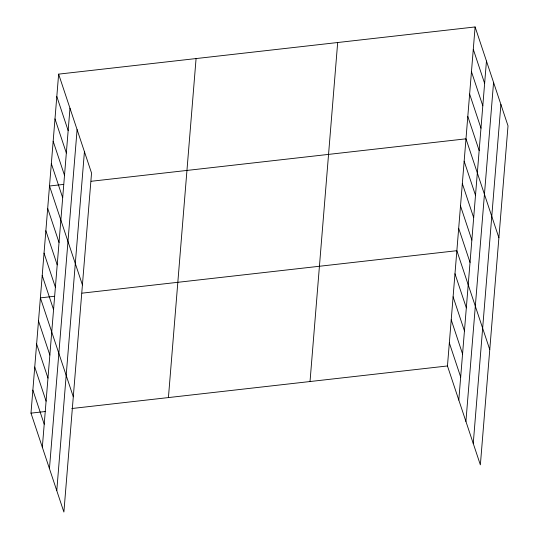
<?xml version="1.0" encoding="UTF-8"?>
<svg xmlns="http://www.w3.org/2000/svg" width="539" height="539" viewBox="0 0 539 539"><rect width="100%" height="100%" fill="white"/><g stroke="black" fill="none" stroke-linecap="round" stroke-linejoin="round"><path stroke-width="0.81" d="M58.636 74.133L91.542 173.039L63.892 512.05L30.986 413.144L58.636 74.133L475.108 26.95L508.014 125.856L480.364 464.867L447.458 365.961L475.108 26.95M42.332 447.249L69.982 108.238M49.447 468.634L77.097 129.623M56.777 490.665L84.428 151.654M168.424 397.573L196.075 58.562M310.026 381.531L337.677 42.52M458.804 400.066L486.454 61.055M465.918 421.451L493.569 82.44M473.249 443.482L500.899 104.472M63.676 184.399L49.514 186.009L82.413 284.909M91.158 181.286L465.986 138.826L498.885 237.733M54.547 296.275L40.391 297.878L73.291 396.785M82.036 293.162L456.863 250.696L489.762 349.602M30.986 413.144L45.148 411.54M71.802 408.522L447.458 365.961M473.289 49.325L484.635 83.43M471.463 71.7L482.809 105.806M469.637 94.076L480.983 128.181M467.812 116.451L479.158 150.556M464.16 161.201L475.506 195.307M462.334 183.577L473.68 217.682M460.515 205.952L471.854 240.057M458.689 228.32L470.035 262.426M454.983 273.751L466.329 307.857M453.104 296.807L464.45 330.912M451.224 319.856L462.563 353.961M449.337 342.912L460.683 377.017M56.811 96.508L68.157 130.613M54.991 118.883L66.331 152.988M53.166 141.258L64.512 175.364M51.34 163.634L62.686 197.739M47.688 208.377L59.034 242.483M45.862 230.753L57.208 264.858M44.036 253.128L55.382 287.233M42.21 275.503L53.556 309.608M38.505 320.934L49.851 355.039M36.625 343.983L47.971 378.088M34.745 367.039L46.091 401.144M32.866 390.095L44.211 424.2"/></g></svg>
